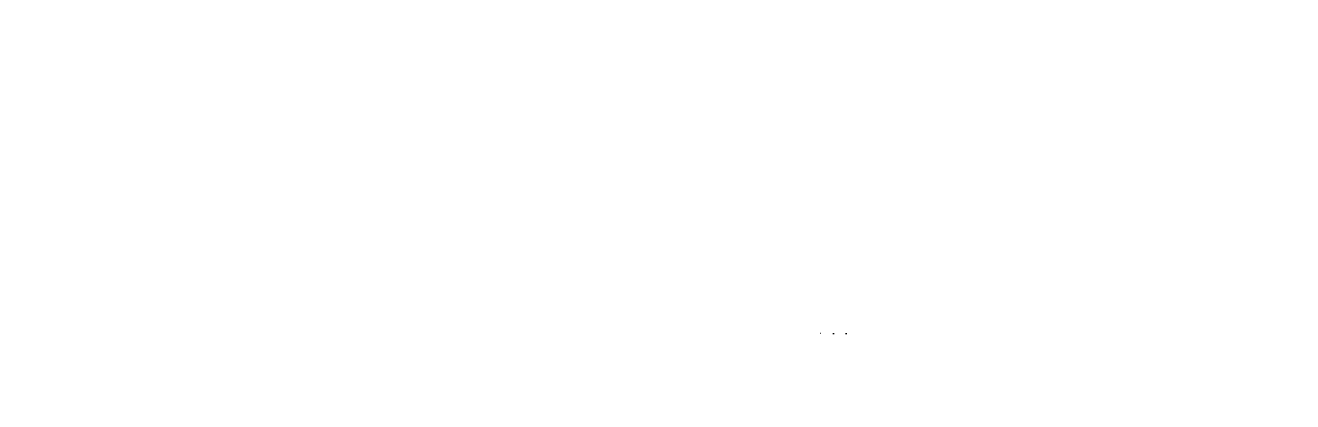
# Model space of a CAD drawing. Header units: millimetres. Extents: x 107 to 26453910, y 61 to 76684600.
# Drawn here: x 26453579.7 to 26453847.1, y 76683717.5 to 76683796.9 of the extents above; entities that cross this region are included whole.
import ezdxf

# ---------------------------------------------------------------- set-up
doc = ezdxf.new("R2010")
doc.units = ezdxf.units.MM
doc.layers.add('细实线白', color=7, linetype='Continuous', lineweight=25)
pattern_1 = [(45, (0, 0), (-1.34703841816, 1.34703841816), [])]

msp = doc.modelspace()

# ---------------------------------------------------------------- hatches: boundary and pattern name
at = {"layer": '细实线白', "lineweight": 25}
h = msp.add_hatch(dxfattribs=at)
h.set_pattern_fill('ANSI31', color=256, scale=0.6)
h.set_pattern_definition(pattern_1)
h.paths.add_polyline_path([(26453694.3503, 76683731.9315), (26453763.404, 76683731.9315), (26453763.404, 76683731.9315), (26453758.404, 76683731.9315), (26453725.0503, 76683731.9315), (26453725.0503, 76683722.5356), (26453730.0544, 76683717.5315), (26453763.404, 76683717.5315, -0.41421356), (26453765.404, 76683719.5315), (26453786.0503, 76683719.5315), (26453786.0503, 76683726.3889), (26453786.0503, 76683756.9315), (26453771.0503, 76683756.9315), (26453771.0503, 76683771.9315), (26453786.0503, 76683771.9315), (26453786.0503, 76683796.9315), (26453662.0503, 76683796.9315), (26453662.0503, 76683791.9315), (26453637.0503, 76683791.9315), (26453637.0503, 76683771.9315), (26453649.5503, 76683771.9315), (26453649.5503, 76683756.9315), (26453647.0503, 76683756.9315), (26453647.0503, 76683719.5315), (26453653.7503, 76683719.5315, -0.41421356), (26453655.7503, 76683717.5315), (26453660.7085, 76683717.5315), (26453689.3503, 76683717.5315), (26453694.3503, 76683722.5315)], flags=0)
h.paths.add_polyline_path([(26453694.3503, 76683731.9315), (26453763.404, 76683731.9315), (26453763.404, 76683731.9315), (26453725.0503, 76683731.9315), (26453725.0503, 76683722.5356), (26453730.0544, 76683717.5315), (26453763.404, 76683717.5315, -0.41421356), (26453765.404, 76683719.5315), (26453786.0503, 76683719.5315), (26453786.0503, 76683726.3889), (26453786.0503, 76683756.9315), (26453771.0503, 76683756.9315), (26453771.0503, 76683771.9315), (26453786.0503, 76683771.9315), (26453786.0503, 76683796.9315), (26453662.0503, 76683796.9315), (26453662.0503, 76683791.9315), (26453637.0503, 76683791.9315), (26453637.0503, 76683771.9315), (26453649.5503, 76683771.9315), (26453649.5503, 76683756.9315), (26453647.0503, 76683756.9315), (26453647.0503, 76683719.5315), (26453653.7503, 76683719.5315, -0.41421356), (26453655.7503, 76683717.5315), (26453689.3503, 76683717.5315), (26453694.3503, 76683722.5315)], flags=17)
h.paths.add_polyline_path([(26453786.0503, 76683756.9315), (26453771.0503, 76683756.9315), (26453771.0503, 76683771.9315), (26453786.0503, 76683771.9315), (26453786.0503, 76683796.9315), (26453662.0503, 76683796.9315), (26453662.0503, 76683791.9315), (26453637.0503, 76683791.9315), (26453637.0503, 76683771.9315), (26453649.5503, 76683771.9315), (26453649.5503, 76683756.9315), (26453647.0503, 76683756.9315), (26453647.0503, 76683719.5315), (26453653.7503, 76683719.5315, -0.41421356), (26453655.7503, 76683717.5315), (26453689.3503, 76683717.5315), (26453694.3503, 76683722.5315), (26453694.3503, 76683731.9315), (26453763.404, 76683731.9315), (26453763.404, 76683731.9315), (26453725.0503, 76683731.9315), (26453725.0503, 76683722.5356), (26453730.0544, 76683717.5315), (26453763.404, 76683717.5315, -0.41421356), (26453765.404, 76683719.5315), (26453786.0503, 76683719.5315), (26453786.0503, 76683726.3889)], flags=17)
h.paths.add_polyline_path([(26453656.0503, 76683744.9315), (26453656.0503, 76683756.9315), (26453647.0503, 76683756.9315), (26453647.0503, 76683739.9315), (26453651.0503, 76683739.9315, 0.41421356)], flags=0)
h = msp.add_hatch(dxfattribs=at)
h.set_pattern_fill('ANSI31', color=256, scale=0.6)
h.set_pattern_definition(pattern_1)
h.paths.add_polyline_path([(26453694.3503, 76683731.9315), (26453763.404, 76683731.9315), (26453763.404, 76683731.9315), (26453694.3503, 76683731.9315), (26453694.3503, 76683722.5315), (26453689.3503, 76683717.5315), (26453655.7503, 76683717.5315, 0.41421356), (26453653.7503, 76683719.5315), (26453647.0503, 76683719.5315), (26453647.0503, 76683756.9315), (26453627.0503, 76683756.9315), (26453627.0503, 76683719.5315), (26453620.3503, 76683719.5315, 0.41421356), (26453618.3503, 76683717.5315), (26453613.3921, 76683717.5315), (26453584.6503, 76683717.5315), (26453579.6503, 76683722.5315), (26453579.6503, 76683731.9315), (26453617.0503, 76683731.9315), (26453617.0503, 76683734.9315), (26453612.0503, 76683734.9315), (26453612.0503, 76683746.9315), (26453613.0503, 76683752.6028), (26453613.0503, 76683756.9315), (26453611.0503, 76683756.9315), (26453611.0503, 76683756.9315), (26453611.0503, 76683771.9315), (26453615.0503, 76683771.9315), (26453663.0503, 76683771.9315), (26453663.0503, 76683756.9315), (26453661.0503, 76683756.9315), (26453661.0503, 76683752.6028), (26453662.0503, 76683746.9315), (26453662.0503, 76683734.9315), (26453655.7085, 76683734.9315), (26453655.7085, 76683731.9315)], flags=17)
h.paths.add_polyline_path([(26453694.3503, 76683731.9315), (26453763.404, 76683731.9315), (26453763.404, 76683731.9315), (26453694.3503, 76683731.9315), (26453694.3503, 76683722.5315), (26453689.3503, 76683717.5315), (26453655.7503, 76683717.5315, 0.41421356), (26453653.7503, 76683719.5315), (26453647.0503, 76683719.5315), (26453647.0503, 76683756.9315), (26453661.0503, 76683756.9315), (26453661.0503, 76683752.6028), (26453662.0503, 76683746.9315), (26453662.0503, 76683734.9315), (26453655.7085, 76683734.9315), (26453655.7085, 76683731.9315)], flags=0)
h.paths.add_polyline_path([(26453694.3503, 76683731.9315), (26453763.404, 76683731.9315), (26453763.404, 76683731.9315), (26453694.3503, 76683731.9315), (26453694.3503, 76683722.5315), (26453689.3503, 76683717.5315), (26453655.7503, 76683717.5315, 0.41421356), (26453653.7503, 76683719.5315), (26453647.0503, 76683719.5315), (26453647.0503, 76683756.9315), (26453627.0503, 76683756.9315), (26453627.0503, 76683719.5315), (26453620.3503, 76683719.5315, 0.41421356), (26453618.3503, 76683717.5315), (26453613.3921, 76683717.5315), (26453584.6503, 76683717.5315), (26453579.6503, 76683722.5315), (26453579.6503, 76683731.9315), (26453617.0503, 76683731.9315), (26453617.0503, 76683734.9315), (26453612.0503, 76683734.9315), (26453612.0503, 76683746.9315), (26453613.0503, 76683752.6028), (26453613.0503, 76683756.9315), (26453611.0503, 76683756.9315), (26453611.0503, 76683771.9315), (26453615.0503, 76683771.9315), (26453663.0503, 76683771.9315), (26453663.0503, 76683756.9315), (26453661.0503, 76683756.9315), (26453661.0503, 76683752.6028), (26453662.0503, 76683746.9315), (26453662.0503, 76683734.9315), (26453655.7085, 76683734.9315), (26453655.7085, 76683731.9315)], flags=17)
h = msp.add_hatch(dxfattribs=at)
h.set_pattern_fill('ANSI31', color=256, scale=0.4)
h.paths.add_polyline_path([(26453847.0503, 76683731.9315), (26453808.6966, 76683731.9315), (26453808.6966, 76683731.9315), (26453808.6966, 76683734.9315), (26453814.0503, 76683734.9315), (26453813.9919, 76683751.2678), (26453813.0503, 76683752.6028), (26453813.0503, 76683756.9315), (26453808.0503, 76683756.9315), (26453808.0503, 76683744.9315, -0.41421356), (26453803.0503, 76683739.9315), (26453786.0503, 76683739.9315), (26453786.0503, 76683726.3889), (26453786.0503, 76683719.5315), (26453806.6966, 76683719.5315, -0.41421356), (26453808.6966, 76683717.5315), (26453842.1502, 76683717.5315), (26453847.0503, 76683722.4317)], flags=0)

doc.saveas('drawing.dxf')
